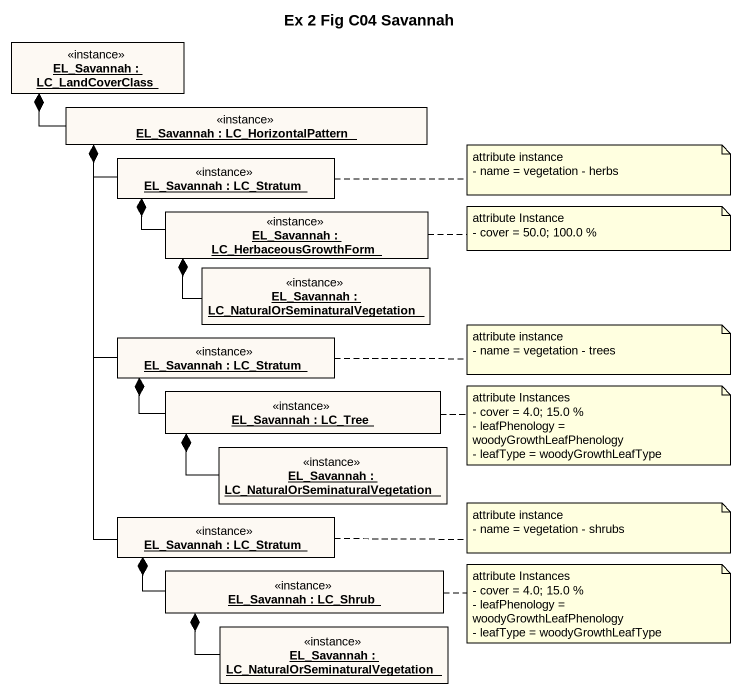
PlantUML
@startuml
title Ex 2 Fig C04 Savannah
hide circle
hide empty members
object "EL_Savannah : LC_LandCoverClass" as EL_Savannah <<instance>> #FDF9F3
object "EL_Savannah : LC_HorizontalPattern" as EL_Savannah_2 <<instance>> #FDF9F3
object "EL_Savannah : LC_Stratum" as EL_Savannah_3 <<instance>> #FDF9F3
object "EL_Savannah : LC_HerbaceousGrowthForm" as EL_Savannah_4 <<instance>> #FDF9F3
object "EL_Savannah : LC_NaturalOrSeminaturalVegetation" as EL_Savannah_5 <<instance>> #FDF9F3
object "EL_Savannah : LC_Stratum" as EL_Savannah_6 <<instance>> #FDF9F3
object "EL_Savannah : LC_Tree" as EL_Savannah_7 <<instance>> #FDF9F3
object "EL_Savannah : LC_NaturalOrSeminaturalVegetation" as EL_Savannah_8 <<instance>> #FDF9F3
object "EL_Savannah : LC_Stratum" as EL_Savannah_9 <<instance>> #FDF9F3
object "EL_Savannah : LC_Shrub" as EL_Savannah_10 <<instance>> #FDF9F3
object "EL_Savannah : LC_NaturalOrSeminaturalVegetation" as EL_Savannah_11 <<instance>> #FDF9F3
EL_Savannah_2 -left-* EL_Savannah
EL_Savannah_3 -up-* EL_Savannah_2
EL_Savannah_4 -up-* EL_Savannah_3
EL_Savannah_5 -up-* EL_Savannah_4
EL_Savannah_6 -up-* EL_Savannah_2
EL_Savannah_7 -up-* EL_Savannah_6
EL_Savannah_8 -up-* EL_Savannah_7
EL_Savannah_9 -up-* EL_Savannah_2
EL_Savannah_10 -up-* EL_Savannah_9
EL_Savannah_11 -up-* EL_Savannah_10
note right of EL_Savannah_3
  attribute instance
  - name = vegetation - herbs
end note
note right of EL_Savannah_4
  attribute Instance
  - cover = 50.0; 100.0 %
end note
note right of EL_Savannah_6
  attribute instance
  - name = vegetation - trees
end note
note right of EL_Savannah_7
  attribute Instances
  - cover = 4.0; 15.0 %
  - leafPhenology = woodyGrowthLeafPhenology
  - leafType = woodyGrowthLeafType
end note
note right of EL_Savannah_9
  attribute instance
  - name = vegetation - shrubs
end note
note right of EL_Savannah_10
  attribute Instances
  - cover = 4.0; 15.0 %
  - leafPhenology = woodyGrowthLeafPhenology
  - leafType = woodyGrowthLeafType
end note
@enduml
